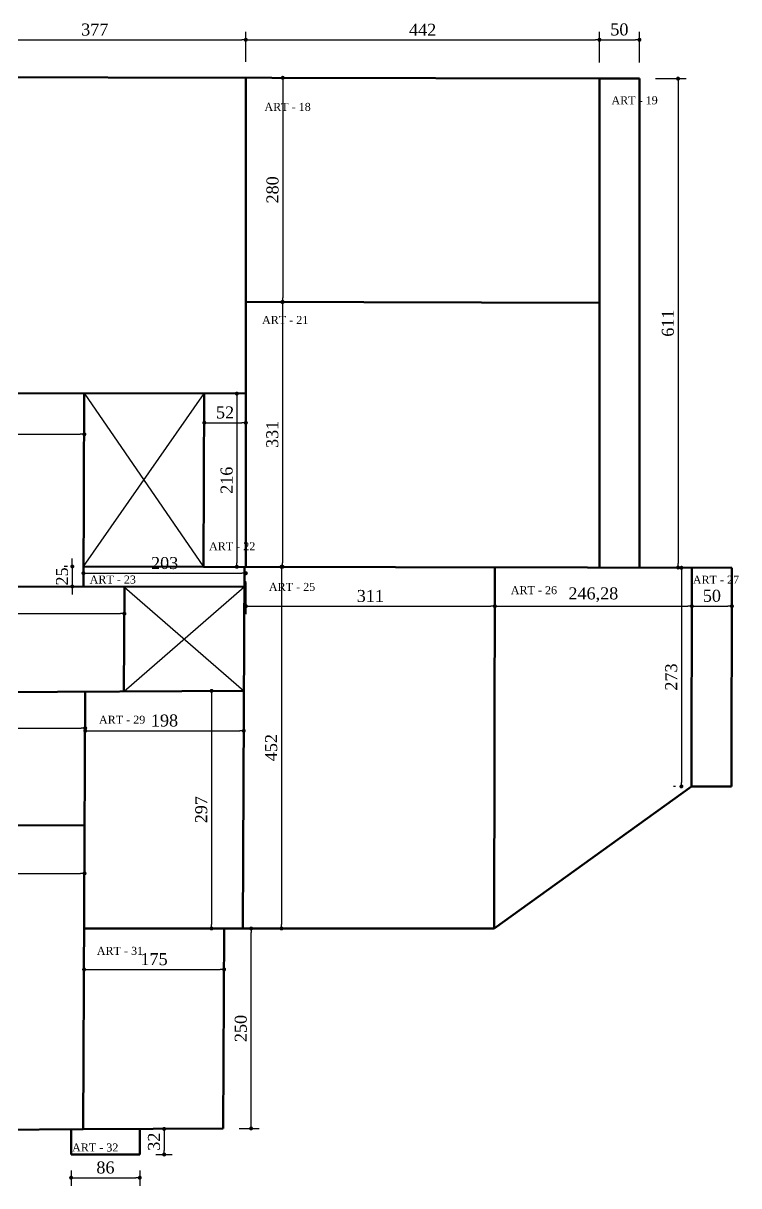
# Model space of a CAD drawing. Header units: millimetres. Extents: x 103208 to 171806, y -164 to 10038.
# Drawn here: x 134431 to 135326, y 1955 to 3407 of the extents above; entities that cross this region are included whole.
import ezdxf

# ---------------------------------------------------------------- set-up
doc = ezdxf.new("R2010")
doc.units = ezdxf.units.MM
doc.layers.add('Parede Baixa', color=5, linetype='Continuous', lineweight=50)
doc.layers.add('Pilares Sub-solo', color=7, linetype='Continuous', lineweight=70)
doc.layers.add('Piso', color=55, linetype='Continuous')
doc.styles.add('Valéria', font='romantic.ttf', dxfattribs={"height": 10})
doc.dimstyles.new('Cota - 50', dxfattribs={"dimtxt": 10, "dimasz": 5, "dimexe": 10, "dimexo": 20, "dimgap": 5, "dimtad": 1, "dimtxsty": 'Valéria', "dimblk": 'DOT', "dimcen": 0, "dimclrd": 12, "dimclre": 12, "dimclrt": 2, "dimazin": 2, "dimtfac": 1, "dimtix": 1, "dimtmove": 0, "dimatfit": 3, "dimldrblk": 'DOT', "dimfxl": 1, "dimarcsym": 0})

# ---------------------------------------------------------------- blocks, each defined once
blk = doc.blocks.new('_Dot')
at = {"color": 0, "linetype": 'ByBlock', "lineweight": -2}
blk.add_line((-0.5, 0), (-1, 0), dxfattribs=at)
at = {"color": 0, "linetype": 'ByBlock', "const_width": 0.5}
blk.add_lwpolyline([(-0.25, 0, 1), (0.25, 0, 1)], format="xyb", close=True, dxfattribs=at)
blk = doc.blocks.new('*D973')
at = {"color": 12, "lineweight": -2, "transparency": 16777216}
for p, q in [((134332, 3359.5), (134332, 3396)), ((134337, 3386), (134704.4, 3386)), ((134709.4, 3358.5), (134709.4, 3396))]:
    blk.add_line(p, q, dxfattribs=at)
at = {"layer": 'Defpoints', "color": 0, "transparency": 16777216}
for p in [(134709.4, 3386), (134332, 3339.5, 9825), (134709.4, 3338.5, -239442.5)]:
    blk.add_point(p, dxfattribs=at)
at = {"color": 12, "lineweight": -2, "transparency": 16777216, "xscale": 5, "yscale": 5, "zscale": 5, "rotation": 180}
blk.add_blockref('_Dot', (134332, 3386), dxfattribs=at)
at = {"color": 12, "lineweight": -2, "transparency": 16777216, "xscale": 5, "yscale": 5, "zscale": 5}
blk.add_blockref('_Dot', (134709.4, 3386), dxfattribs=at)
at = {"color": 2, "transparency": 16777216, "insert": (134520.7, 3398.7), "char_height": 10, "attachment_point": 5, "style": 'Valéria'}
blk.add_mtext('{\\H1.5x;377}', dxfattribs=at)
blk = doc.blocks.new('*D974')
at = {"color": 12, "lineweight": -2, "transparency": 16777216}
for p, q in [((134709.4, 3358.5), (134709.4, 3396)), ((134714.4, 3386), (135146.4, 3386)), ((135151.4, 3357.5), (135151.4, 3396))]:
    blk.add_line(p, q, dxfattribs=at)
at = {"layer": 'Defpoints', "color": 0, "transparency": 16777216}
for p in [(135151.4, 3386), (134709.4, 3338.5, -239442.5), (135151.4, 3337.5, 9825)]:
    blk.add_point(p, dxfattribs=at)
at = {"color": 12, "lineweight": -2, "transparency": 16777216, "xscale": 5, "yscale": 5, "zscale": 5, "rotation": 180}
blk.add_blockref('_Dot', (134709.4, 3386), dxfattribs=at)
at = {"color": 12, "lineweight": -2, "transparency": 16777216, "xscale": 5, "yscale": 5, "zscale": 5}
blk.add_blockref('_Dot', (135151.4, 3386), dxfattribs=at)
at = {"color": 2, "transparency": 16777216, "insert": (134930.4, 3398.5), "char_height": 10, "attachment_point": 5, "style": 'Valéria'}
blk.add_mtext('{\\H1.5x;442}', dxfattribs=at)
blk = doc.blocks.new('*D975')
at = {"color": 12, "lineweight": -2, "transparency": 16777216}
for p, q in [((135151.4, 3357.5), (135151.4, 3396)), ((135156.4, 3386), (135196.4, 3386)), ((135201.4, 3357.5), (135201.4, 3396))]:
    blk.add_line(p, q, dxfattribs=at)
at = {"layer": 'Defpoints', "color": 0, "transparency": 16777216}
for p in [(135201.4, 3386), (135151.4, 3337.5, 9825), (135201.4, 3337.5, -488710)]:
    blk.add_point(p, dxfattribs=at)
at = {"color": 12, "lineweight": -2, "transparency": 16777216, "xscale": 5, "yscale": 5, "zscale": 5, "rotation": 180}
blk.add_blockref('_Dot', (135151.4, 3386), dxfattribs=at)
at = {"color": 12, "lineweight": -2, "transparency": 16777216, "xscale": 5, "yscale": 5, "zscale": 5}
blk.add_blockref('_Dot', (135201.4, 3386), dxfattribs=at)
at = {"color": 2, "transparency": 16777216, "insert": (135176.4, 3398.8), "char_height": 10, "attachment_point": 5, "style": 'Valéria'}
blk.add_mtext('{\\H1.5x;50}', dxfattribs=at)
blk = doc.blocks.new('*D978')
at = {"color": 12, "lineweight": -2, "transparency": 16777216}
for p, q in [((134729.4, 3338.5), (134765.6, 3338.5)), ((134755.6, 3333.5), (134755.6, 3063.5)), ((134729.4, 3058.5), (134765.6, 3058.5))]:
    blk.add_line(p, q, dxfattribs=at)
at = {"layer": 'Defpoints', "color": 0, "transparency": 16777216}
for p in [(134709.4, 3338.5, -239442.5), (134709.4, 3058.5, 9825), (134755.6, 3058.5)]:
    blk.add_point(p, dxfattribs=at)
at = {"color": 12, "lineweight": -2, "transparency": 16777216, "xscale": 5, "yscale": 5, "zscale": 5}
for p, rotation in [((134755.6, 3338.5), 90), ((134755.6, 3058.5), 270)]:
    blk.add_blockref('_Dot', p, dxfattribs=dict(at, rotation=rotation))
at = {"color": 2, "transparency": 16777216, "insert": (134742.9, 3198.5), "char_height": 10, "attachment_point": 5, "rotation": 90, "style": 'Valéria'}
blk.add_mtext('{\\H1.5x;280}', dxfattribs=at)
blk = doc.blocks.new('*D979')
at = {"color": 12, "lineweight": -2, "transparency": 16777216}
for p, q in [((135221.4, 3337.5), (135259.7, 3337.5)), ((135249.7, 3332.5), (135249.7, 2731.8)), ((135221.5, 2726.8), (135259.7, 2726.8))]:
    blk.add_line(p, q, dxfattribs=at)
at = {"layer": 'Defpoints', "color": 0, "transparency": 16777216}
for p in [(135201.4, 3337.5, -488710), (135201.5, 2726.8, -488710), (135249.7, 2726.8)]:
    blk.add_point(p, dxfattribs=at)
at = {"color": 12, "lineweight": -2, "transparency": 16777216, "xscale": 5, "yscale": 5, "zscale": 5}
for p, rotation in [((135249.7, 3337.5), 90), ((135249.7, 2726.8), 270)]:
    blk.add_blockref('_Dot', p, dxfattribs=dict(at, rotation=rotation))
at = {"color": 2, "transparency": 16777216, "insert": (135237, 3032.1), "char_height": 10, "attachment_point": 5, "rotation": 90, "style": 'Valéria'}
blk.add_mtext('{\\H1.5x;611}', dxfattribs=at)
blk = doc.blocks.new('*D980')
at = {"color": 12, "lineweight": -2, "transparency": 16777216}
for p, q in [((134155.9, 2925.1), (134155.9, 2883.3)), ((134507.6, 2923.5), (134507.6, 2883.3)), ((134160.9, 2893.3), (134502.6, 2893.3))]:
    blk.add_line(p, q, dxfattribs=at)
at = {"layer": 'Defpoints', "color": 0, "transparency": 16777216}
for p in [(134155.9, 2945.1, -114808.8), (134507.6, 2943.5, -114808.8), (134507.6, 2893.3)]:
    blk.add_point(p, dxfattribs=at)
at = {"color": 12, "lineweight": -2, "transparency": 16777216, "xscale": 5, "yscale": 5, "zscale": 5, "rotation": 180}
blk.add_blockref('_Dot', (134155.9, 2893.3), dxfattribs=at)
at = {"color": 12, "lineweight": -2, "transparency": 16777216, "xscale": 5, "yscale": 5, "zscale": 5}
blk.add_blockref('_Dot', (134507.6, 2893.3), dxfattribs=at)
at = {"color": 2, "transparency": 16777216, "insert": (134331.8, 2906.1), "char_height": 10, "attachment_point": 5, "style": 'Valéria'}
blk.add_mtext('{\\H1.5x;352}', dxfattribs=at)
blk = doc.blocks.new('*D985')
at = {"color": 12, "lineweight": -2, "transparency": 16777216}
for p, q in [((134152.6, 2383.1), (134152.6, 2334.8)), ((134507.9, 2381.4), (134507.9, 2334.8)), ((134157.6, 2344.8), (134502.9, 2344.8))]:
    blk.add_line(p, q, dxfattribs=at)
at = {"layer": 'Defpoints', "color": 0, "transparency": 16777216}
for p in [(134152.6, 2403.1, 9825), (134507.9, 2401.4, 9825), (134507.9, 2344.8)]:
    blk.add_point(p, dxfattribs=at)
at = {"color": 12, "lineweight": -2, "transparency": 16777216, "xscale": 5, "yscale": 5, "zscale": 5, "rotation": 180}
blk.add_blockref('_Dot', (134152.6, 2344.8), dxfattribs=at)
at = {"color": 12, "lineweight": -2, "transparency": 16777216, "xscale": 5, "yscale": 5, "zscale": 5}
blk.add_blockref('_Dot', (134507.9, 2344.8), dxfattribs=at)
at = {"color": 2, "transparency": 16777216, "insert": (134330.2, 2359.1), "char_height": 10, "attachment_point": 5, "style": 'Valéria'}
blk.add_mtext('{\\H1.5x;355,3}', dxfattribs=at)
blk = doc.blocks.new('*D986')
at = {"color": 12, "lineweight": -2, "transparency": 16777216}
for p, q in [((134153.4, 2548.5), (134153.4, 2516.2)), ((134508.7, 2551.7), (134508.7, 2516.2)), ((134158.4, 2526.2), (134503.7, 2526.2))]:
    blk.add_line(p, q, dxfattribs=at)
at = {"layer": 'Defpoints', "color": 0, "transparency": 16777216}
for p in [(134508.7, 2571.7, 9825), (134153.4, 2568.5), (134508.7, 2526.2)]:
    blk.add_point(p, dxfattribs=at)
at = {"color": 12, "lineweight": -2, "transparency": 16777216, "xscale": 5, "yscale": 5, "zscale": 5, "rotation": 180}
blk.add_blockref('_Dot', (134153.4, 2526.2), dxfattribs=at)
at = {"color": 12, "lineweight": -2, "transparency": 16777216, "xscale": 5, "yscale": 5, "zscale": 5}
blk.add_blockref('_Dot', (134508.7, 2526.2), dxfattribs=at)
at = {"color": 2, "transparency": 16777216, "insert": (134331, 2540.4), "char_height": 10, "attachment_point": 5, "style": 'Valéria'}
blk.add_mtext('{\\H1.5x;355,33}', dxfattribs=at)
blk = doc.blocks.new('*D987')
at = {"color": 12, "lineweight": -2, "transparency": 16777216}
for p, q in [((134154, 2683.8), (134154, 2659.2)), ((134557.7, 2683), (134557.7, 2659.2)), ((134159, 2669.2), (134552.7, 2669.2))]:
    blk.add_line(p, q, dxfattribs=at)
at = {"layer": 'Defpoints', "color": 0, "transparency": 16777216}
for p in [(134154, 2703.8, 9825), (134557.7, 2703, 9825), (134557.7, 2669.2)]:
    blk.add_point(p, dxfattribs=at)
at = {"color": 12, "lineweight": -2, "transparency": 16777216, "xscale": 5, "yscale": 5, "zscale": 5, "rotation": 180}
blk.add_blockref('_Dot', (134154, 2669.2), dxfattribs=at)
at = {"color": 12, "lineweight": -2, "transparency": 16777216, "xscale": 5, "yscale": 5, "zscale": 5}
blk.add_blockref('_Dot', (134557.7, 2669.2), dxfattribs=at)
at = {"color": 2, "transparency": 16777216, "insert": (134355.9, 2681.8), "char_height": 10, "attachment_point": 5, "style": 'Valéria'}
blk.add_mtext('{\\H1.5x;404}', dxfattribs=at)
blk = doc.blocks.new('*D988')
at = {"color": 12, "lineweight": -2, "transparency": 16777216}
for p, q in [((134729.4, 3058.5), (134765.2, 3058.5)), ((134755.2, 3053.5), (134755.2, 2732.7)), ((134728.8, 2727.7), (134765.2, 2727.7))]:
    blk.add_line(p, q, dxfattribs=at)
at = {"layer": 'Defpoints', "color": 0, "transparency": 16777216}
for p in [(134709.4, 3058.5, 9825), (134708.8, 2727.7, 9825), (134755.2, 2727.7)]:
    blk.add_point(p, dxfattribs=at)
at = {"color": 12, "lineweight": -2, "transparency": 16777216, "xscale": 5, "yscale": 5, "zscale": 5}
for p, rotation in [((134755.2, 3058.5), 90), ((134755.2, 2727.7), 270)]:
    blk.add_blockref('_Dot', p, dxfattribs=dict(at, rotation=rotation))
at = {"color": 2, "transparency": 16777216, "insert": (134742.6, 2893.1), "char_height": 10, "attachment_point": 5, "rotation": 90, "style": 'Valéria'}
blk.add_mtext('{\\H1.5x;331}', dxfattribs=at)
blk = doc.blocks.new('*D989')
at = {"color": 12, "lineweight": -2, "transparency": 16777216}
for p, q in [((134657.6, 2924.1), (134657.6, 2897.6)), ((134709.5, 2924), (134709.5, 2897.6)), ((134662.6, 2907.6), (134704.5, 2907.6))]:
    blk.add_line(p, q, dxfattribs=at)
at = {"layer": 'Defpoints', "color": 0, "transparency": 16777216}
for p in [(134657.6, 2944.1, -114808.8), (134709.5, 2944, -114808.8), (134709.5, 2907.6)]:
    blk.add_point(p, dxfattribs=at)
at = {"color": 12, "lineweight": -2, "transparency": 16777216, "xscale": 5, "yscale": 5, "zscale": 5, "rotation": 180}
blk.add_blockref('_Dot', (134657.6, 2907.6), dxfattribs=at)
at = {"color": 12, "lineweight": -2, "transparency": 16777216, "xscale": 5, "yscale": 5, "zscale": 5}
blk.add_blockref('_Dot', (134709.5, 2907.6), dxfattribs=at)
at = {"color": 2, "transparency": 16777216, "insert": (134683.5, 2920.4), "char_height": 10, "attachment_point": 5, "style": 'Valéria'}
blk.add_mtext('{\\H1.5x;52}', dxfattribs=at)
blk = doc.blocks.new('*D990')
at = {"color": 12, "lineweight": -2, "transparency": 16777216}
for p, q in [((134689.5, 2944), (134688.2, 2944)), ((134698.2, 2939), (134698.2, 2732.7)), ((134689.5, 2727.7), (134688.2, 2727.7))]:
    blk.add_line(p, q, dxfattribs=at)
at = {"layer": 'Defpoints', "color": 0, "transparency": 16777216}
for p in [(134709.5, 2944, -114808.8), (134698.2, 2727.7), (134709.5, 2727.7, -239442.5)]:
    blk.add_point(p, dxfattribs=at)
at = {"color": 12, "lineweight": -2, "transparency": 16777216, "xscale": 5, "yscale": 5, "zscale": 5}
for p, rotation in [((134698.2, 2944), 90), ((134698.2, 2727.7), 270)]:
    blk.add_blockref('_Dot', p, dxfattribs=dict(at, rotation=rotation))
at = {"color": 2, "transparency": 16777216, "insert": (134685.5, 2835.8), "char_height": 10, "attachment_point": 5, "rotation": 90, "style": 'Valéria'}
blk.add_mtext('{\\H1.5x;216}', dxfattribs=at)
blk = doc.blocks.new('*D991')
at = {"color": 12, "lineweight": -2, "transparency": 16777216}
for p, q in [((134511.5, 2719.7), (134704.5, 2719.7)), ((134506.5, 2708.1), (134506.5, 2709.7)), ((134709.5, 2708.1), (134709.5, 2709.7))]:
    blk.add_line(p, q, dxfattribs=at)
at = {"layer": 'Defpoints', "color": 0, "transparency": 16777216}
for p in [(134506.5, 2728.1, 9824.8), (134709.5, 2728.1, -239442.5), (134709.5, 2719.7)]:
    blk.add_point(p, dxfattribs=at)
at = {"color": 12, "lineweight": -2, "transparency": 16777216, "xscale": 5, "yscale": 5, "zscale": 5, "rotation": 180}
blk.add_blockref('_Dot', (134506.5, 2719.7), dxfattribs=at)
at = {"color": 12, "lineweight": -2, "transparency": 16777216, "xscale": 5, "yscale": 5, "zscale": 5}
blk.add_blockref('_Dot', (134709.5, 2719.7), dxfattribs=at)
at = {"color": 2, "transparency": 16777216, "insert": (134608, 2732.3), "char_height": 10, "attachment_point": 5, "style": 'Valéria'}
blk.add_mtext('{\\H1.5x;203}', dxfattribs=at)
blk = doc.blocks.new('*D992')
at = {"color": 12, "lineweight": -2, "transparency": 16777216}
for p, q in [((134492.6, 2733.1), (134492.6, 2738.1)), ((134486.5, 2728.1), (134482.6, 2728.1)), ((134492.6, 2728.1), (134492.6, 2703.1)), ((134486.4, 2703.1), (134482.6, 2703.1)), ((134492.6, 2698.1), (134492.6, 2693.1))]:
    blk.add_line(p, q, dxfattribs=at)
at = {"layer": 'Defpoints', "color": 0, "transparency": 16777216}
for p in [(134506.5, 2728.1, 9824.8), (134492.6, 2703.1), (134506.4, 2703.1, -114808.8)]:
    blk.add_point(p, dxfattribs=at)
at = {"color": 12, "lineweight": -2, "transparency": 16777216, "xscale": 5, "yscale": 5, "zscale": 5}
for p, rotation in [((134492.6, 2728.1), 270), ((134492.6, 2703.1), 90)]:
    blk.add_blockref('_Dot', p, dxfattribs=dict(at, rotation=rotation))
at = {"color": 2, "transparency": 16777216, "insert": (134479.8, 2715.6), "char_height": 10, "attachment_point": 5, "rotation": 90, "style": 'Valéria'}
blk.add_mtext('{\\H1.5x;25}', dxfattribs=at)
blk = doc.blocks.new('*D993')
at = {"color": 12, "lineweight": -2, "transparency": 16777216}
for p, q in [((134596.9, 2025.5), (134617.4, 2025.5)), ((134607.4, 2020.5), (134607.4, 1998.6)), ((134596.9, 1993.6), (134617.4, 1993.6))]:
    blk.add_line(p, q, dxfattribs=at)
at = {"layer": 'Defpoints', "color": 0, "transparency": 16777216}
for p in [(134576.9, 2025.5, 9825), (134576.9, 1993.6, 9825), (134607.4, 1993.6)]:
    blk.add_point(p, dxfattribs=at)
at = {"color": 12, "lineweight": -2, "transparency": 16777216, "xscale": 5, "yscale": 5, "zscale": 5}
for p, rotation in [((134607.4, 2025.5), 90), ((134607.4, 1993.6), 270)]:
    blk.add_blockref('_Dot', p, dxfattribs=dict(at, rotation=rotation))
at = {"color": 2, "transparency": 16777216, "insert": (134594.7, 2009.6), "char_height": 10, "attachment_point": 5, "rotation": 90, "style": 'Valéria'}
blk.add_mtext('{\\H1.5x;32}', dxfattribs=at)
blk = doc.blocks.new('*D994')
at = {"color": 12, "lineweight": -2, "transparency": 16777216}
for p, q in [((134491.1, 1973.6), (134491.1, 1954.6)), ((134496.1, 1964.6), (134571.9, 1964.6)), ((134576.9, 1973.6), (134576.9, 1954.6))]:
    blk.add_line(p, q, dxfattribs=at)
at = {"layer": 'Defpoints', "color": 0, "transparency": 16777216}
for p in [(134491.1, 1993.6, 9825), (134576.9, 1993.6, 9825), (134576.9, 1964.6)]:
    blk.add_point(p, dxfattribs=at)
at = {"color": 12, "lineweight": -2, "transparency": 16777216, "xscale": 5, "yscale": 5, "zscale": 5, "rotation": 180}
blk.add_blockref('_Dot', (134491.1, 1964.6), dxfattribs=at)
at = {"color": 12, "lineweight": -2, "transparency": 16777216, "xscale": 5, "yscale": 5, "zscale": 5}
blk.add_blockref('_Dot', (134576.9, 1964.6), dxfattribs=at)
at = {"color": 2, "transparency": 16777216, "insert": (134534, 1977.3), "char_height": 10, "attachment_point": 5, "style": 'Valéria'}
blk.add_mtext('{\\H1.5x;86}', dxfattribs=at)
blk = doc.blocks.new('*D995')
at = {"color": 12, "lineweight": -2, "transparency": 16777216}
for p, q in [((134507.3, 2255.9), (134507.3, 2214.7)), ((134682.3, 2255.9), (134682.3, 2214.7)), ((134512.3, 2224.7), (134677.3, 2224.7))]:
    blk.add_line(p, q, dxfattribs=at)
at = {"layer": 'Defpoints', "color": 0, "transparency": 16777216}
for p in [(134507.3, 2275.9, 9825), (134682.3, 2275.9, 9825), (134682.3, 2224.7)]:
    blk.add_point(p, dxfattribs=at)
at = {"color": 12, "lineweight": -2, "transparency": 16777216, "xscale": 5, "yscale": 5, "zscale": 5, "rotation": 180}
blk.add_blockref('_Dot', (134507.3, 2224.7), dxfattribs=at)
at = {"color": 12, "lineweight": -2, "transparency": 16777216, "xscale": 5, "yscale": 5, "zscale": 5}
blk.add_blockref('_Dot', (134682.3, 2224.7), dxfattribs=at)
at = {"color": 2, "transparency": 16777216, "insert": (134594.8, 2237.5), "char_height": 10, "attachment_point": 5, "style": 'Valéria'}
blk.add_mtext('{\\H1.5x;175}', dxfattribs=at)
blk = doc.blocks.new('*D996')
at = {"color": 12, "lineweight": -2, "transparency": 16777216}
for p, q in [((134702.3, 2275.9), (134726, 2275.9)), ((134716, 2031.1), (134716, 2270.9)), ((134701.1, 2026.1), (134726, 2026.1))]:
    blk.add_line(p, q, dxfattribs=at)
at = {"layer": 'Defpoints', "color": 0, "transparency": 16777216}
for p in [(134682.3, 2275.9, 9825), (134716, 2275.9), (134681.1, 2026.1, 9825)]:
    blk.add_point(p, dxfattribs=at)
at = {"color": 12, "lineweight": -2, "transparency": 16777216, "xscale": 5, "yscale": 5, "zscale": 5}
for p, rotation in [((134716, 2275.9), 90), ((134716, 2026.1), 270)]:
    blk.add_blockref('_Dot', p, dxfattribs=dict(at, rotation=rotation))
at = {"color": 2, "transparency": 16777216, "insert": (134703.2, 2151), "char_height": 10, "attachment_point": 5, "rotation": 90, "style": 'Valéria'}
blk.add_mtext('{\\H1.5x;250}', dxfattribs=at)
blk = doc.blocks.new('*D997')
at = {"color": 12, "lineweight": -2, "transparency": 16777216}
for p, q in [((134508.7, 2551.7), (134508.7, 2512.9)), ((134706.9, 2550.7), (134706.9, 2512.9)), ((134513.7, 2522.9), (134701.9, 2522.9))]:
    blk.add_line(p, q, dxfattribs=at)
at = {"layer": 'Defpoints', "color": 0, "transparency": 16777216}
for p in [(134508.7, 2571.7, 9825), (134706.9, 2570.7, 9825), (134706.9, 2522.9)]:
    blk.add_point(p, dxfattribs=at)
at = {"color": 12, "lineweight": -2, "transparency": 16777216, "xscale": 5, "yscale": 5, "zscale": 5, "rotation": 180}
blk.add_blockref('_Dot', (134508.7, 2522.9), dxfattribs=at)
at = {"color": 12, "lineweight": -2, "transparency": 16777216, "xscale": 5, "yscale": 5, "zscale": 5}
blk.add_blockref('_Dot', (134706.9, 2522.9), dxfattribs=at)
at = {"color": 2, "transparency": 16777216, "insert": (134607.8, 2535.6), "char_height": 10, "attachment_point": 5, "style": 'Valéria'}
blk.add_mtext('{\\H1.5x;198}', dxfattribs=at)
blk = doc.blocks.new('*D998')
at = {"color": 12, "lineweight": -2, "transparency": 16777216}
for p, q in [((134687, 2572.7), (134656.6, 2572.7)), ((134666.6, 2567.7), (134666.6, 2280.9)), ((134687, 2275.9), (134656.6, 2275.9))]:
    blk.add_line(p, q, dxfattribs=at)
at = {"layer": 'Defpoints', "color": 0, "transparency": 16777216}
for p in [(134707, 2572.7, 9825), (134666.6, 2275.9), (134707, 2275.9)]:
    blk.add_point(p, dxfattribs=at)
at = {"color": 12, "lineweight": -2, "transparency": 16777216, "xscale": 5, "yscale": 5, "zscale": 5}
for p, rotation in [((134666.6, 2572.7), 90), ((134666.6, 2275.9), 270)]:
    blk.add_blockref('_Dot', p, dxfattribs=dict(at, rotation=rotation))
at = {"color": 2, "transparency": 16777216, "insert": (134653.8, 2424.3), "char_height": 10, "attachment_point": 5, "rotation": 90, "style": 'Valéria'}
blk.add_mtext('{\\H1.5x;297}', dxfattribs=at)
blk = doc.blocks.new('*D999')
at = {"color": 12, "lineweight": -2, "transparency": 16777216}
for p, q in [((134728.8, 2727.7), (134764, 2727.7)), ((134754, 2722.7), (134754, 2280.9)), ((134725.5, 2275.9), (134764, 2275.9))]:
    blk.add_line(p, q, dxfattribs=at)
at = {"layer": 'Defpoints', "color": 0, "transparency": 16777216}
for p in [(134708.8, 2727.7, 9825), (134705.5, 2275.9), (134754, 2275.9)]:
    blk.add_point(p, dxfattribs=at)
at = {"color": 12, "lineweight": -2, "transparency": 16777216, "xscale": 5, "yscale": 5, "zscale": 5}
for p, rotation in [((134754, 2727.7), 90), ((134754, 2275.9), 270)]:
    blk.add_blockref('_Dot', p, dxfattribs=dict(at, rotation=rotation))
at = {"color": 2, "transparency": 16777216, "insert": (134741.2, 2501.8), "char_height": 10, "attachment_point": 5, "rotation": 90, "style": 'Valéria'}
blk.add_mtext('{\\H1.5x;452}', dxfattribs=at)
blk = doc.blocks.new('*D1000')
at = {"color": 12, "lineweight": -2, "transparency": 16777216}
for p, q in [((134709.5, 2708.1), (134709.5, 2668.6)), ((135020.7, 2707.5), (135020.7, 2668.6)), ((134714.5, 2678.6), (135015.7, 2678.6))]:
    blk.add_line(p, q, dxfattribs=at)
at = {"layer": 'Defpoints', "color": 0, "transparency": 16777216}
for p in [(134709.5, 2728.1, -239442.5), (135020.7, 2727.5, 9825), (135020.7, 2678.6)]:
    blk.add_point(p, dxfattribs=at)
at = {"color": 12, "lineweight": -2, "transparency": 16777216, "xscale": 5, "yscale": 5, "zscale": 5, "rotation": 180}
blk.add_blockref('_Dot', (134709.5, 2678.6), dxfattribs=at)
at = {"color": 12, "lineweight": -2, "transparency": 16777216, "xscale": 5, "yscale": 5, "zscale": 5}
blk.add_blockref('_Dot', (135020.7, 2678.6), dxfattribs=at)
at = {"color": 2, "transparency": 16777216, "insert": (134865.1, 2691.2), "char_height": 10, "attachment_point": 5, "style": 'Valéria'}
blk.add_mtext('{\\H1.5x;311}', dxfattribs=at)
blk = doc.blocks.new('*D1001')
at = {"color": 12, "lineweight": -2, "transparency": 16777216}
for p, q in [((135020.7, 2707.5), (135020.7, 2668.6)), ((135267, 2706.5), (135267, 2668.6)), ((135025.7, 2678.6), (135262, 2678.6))]:
    blk.add_line(p, q, dxfattribs=at)
at = {"layer": 'Defpoints', "color": 0, "transparency": 16777216}
for p in [(135020.7, 2727.5, 9825), (135267, 2726.5), (135267, 2678.6)]:
    blk.add_point(p, dxfattribs=at)
at = {"color": 12, "lineweight": -2, "transparency": 16777216, "xscale": 5, "yscale": 5, "zscale": 5, "rotation": 180}
blk.add_blockref('_Dot', (135020.7, 2678.6), dxfattribs=at)
at = {"color": 12, "lineweight": -2, "transparency": 16777216, "xscale": 5, "yscale": 5, "zscale": 5}
blk.add_blockref('_Dot', (135267, 2678.6), dxfattribs=at)
at = {"color": 2, "transparency": 16777216, "insert": (135143.8, 2692.7), "char_height": 10, "attachment_point": 5, "style": 'Valéria'}
blk.add_mtext('{\\H1.5x;246,28}', dxfattribs=at)
blk = doc.blocks.new('*D1002')
at = {"color": 12, "lineweight": -2, "transparency": 16777216}
for p, q in [((135267, 2706.5), (135267, 2668.6)), ((135317, 2706.4), (135317, 2668.6)), ((135272, 2678.6), (135312, 2678.6))]:
    blk.add_line(p, q, dxfattribs=at)
at = {"layer": 'Defpoints', "color": 0, "transparency": 16777216}
for p in [(135267, 2726.5), (135317, 2726.4), (135317, 2678.6)]:
    blk.add_point(p, dxfattribs=at)
at = {"color": 12, "lineweight": -2, "transparency": 16777216, "xscale": 5, "yscale": 5, "zscale": 5, "rotation": 180}
blk.add_blockref('_Dot', (135267, 2678.6), dxfattribs=at)
at = {"color": 12, "lineweight": -2, "transparency": 16777216, "xscale": 5, "yscale": 5, "zscale": 5}
blk.add_blockref('_Dot', (135317, 2678.6), dxfattribs=at)
at = {"color": 2, "transparency": 16777216, "insert": (135292, 2691.4), "char_height": 10, "attachment_point": 5, "style": 'Valéria'}
blk.add_mtext('{\\H1.5x;50}', dxfattribs=at)
blk = doc.blocks.new('*D1003')
at = {"color": 12, "lineweight": -2, "transparency": 16777216}
for p, q in [((135247, 2726.5), (135243.9, 2726.5)), ((135253.9, 2721.5), (135253.9, 2458.4)), ((135246.4, 2453.4), (135243.9, 2453.4))]:
    blk.add_line(p, q, dxfattribs=at)
at = {"layer": 'Defpoints', "color": 0, "transparency": 16777216}
for p in [(135267, 2726.5), (135253.9, 2453.4), (135266.4, 2453.4)]:
    blk.add_point(p, dxfattribs=at)
at = {"color": 12, "lineweight": -2, "transparency": 16777216, "xscale": 5, "yscale": 5, "zscale": 5}
for p, rotation in [((135253.9, 2726.5), 90), ((135253.9, 2453.4), 270)]:
    blk.add_blockref('_Dot', p, dxfattribs=dict(at, rotation=rotation))
at = {"color": 2, "transparency": 16777216, "insert": (135241.2, 2590), "char_height": 10, "attachment_point": 5, "rotation": 90, "style": 'Valéria'}
blk.add_mtext('{\\H1.5x;273}', dxfattribs=at)

msp = doc.modelspace()

# ---------------------------------------------------------------- linework, layer by layer
at = {"layer": 'Parede Baixa'}
for p, q in [((134709.36642, 3338.54174, -239442.52059), (134709.54599, 2727.65597, -239442.52059)), ((135151.36676, 3337.45833, 9825), (135201.36676, 3337.47302, -488710.04118)), ((135151.36676, 3337.45833, -488710.04118), (135151.54627, 2726.74995, -488710.04118)), ((135201.36676, 3337.47302, -488710.04118), (135201.54627, 2726.76464, -488710.04118)), ((134155.17761, 2945.14139, -114808.76029), (134709.48239, 2944.00516, -114808.76029)), ((134506.42638, 2703.07228, -114808.76029), (134507.57676, 2944.41903, -114808.76029)), ((134656.54578, 2727.76461, -114808.76029), (134657.577, 2944.11156, -114808.76029)), ((134506.45899, 2728.07227, 9825), (134656.57058, 2727.76456, 9825)), ((134656.54578, 2727.76461, 9825), (135136.54626, 2726.78069, 9825)), ((134705.54179, 2275.91818, 9825), (134707.69502, 2727.65977, 9825)), ((135019.7512, 2275.91818, 9825), (135020.67588, 2727.01821, 9825)), ((135136.54626, 2726.78069, 9825), (135316.95624, 2726.41088, 9825)), ((135266.39648, 2453.38714), (135266.95634, 2726.51337)), ((135316.39637, 2453.28464), (135316.95662, 2726.59855)), ((134154.02723, 2703.79464, 9825), (134707.57586, 2702.65996, 9825)), ((134557.05063, 2571.93824, 9825), (134557.67518, 2702.96723, 9825)), ((134153.38833, 2569.75502, 9825), (134706.95664, 2572.74901, 9825)), ((134506.10437, 2025.14775, 9825), (134508.7094, 2571.67679, 9825)), ((135019.7512, 2275.91818, 9825), (135266.39648, 2453.38714, 9825)), ((135266.39648, 2453.38714, 9825), (135316.39637, 2453.28464)), ((134152.59397, 2403.10097, 9825), (134507.91505, 2405.02274, 9825)), ((134507.29967, 2275.91818, 9825), (135019.7512, 2275.91818, 9825)), ((134681.11087, 2026.09428, 9825), (134682.30166, 2275.91818, 9825)), ((134150.7833, 2023.22598, 9825), (134506.10437, 2025.14775, 9825)), ((134491.10437, 2025.06662, 9772.53786), (134491.10437, 1993.61701, -10564.60501)), ((134506.10437, 2025.14775, 9825), (134681.11087, 2026.09428, 9825)), ((134576.93781, 2025.53085, 9825), (134576.93781, 1993.61701, 9825)), ((134576.93781, 1993.61701, 9825), (134491.10437, 1993.61701, 9825))]:
    msp.add_line(p, q, dxfattribs=at)
at = {"layer": 'Parede Baixa', "elevation": 9825}
for points in [[(134332.05915, 3339.46658), (135151.36676, 3337.45833)], [(134709.44873, 3058.5407), (135151.44906, 3057.45728)]]:
    msp.add_lwpolyline(points, dxfattribs=at)
at = {"layer": 'Piso'}
for p, q in [((134506.54554, 2728.07209, 9825), (134657.577, 2944.11156, -114808.76029)), ((134507.57676, 2944.41903, -114808.76029), (134656.54578, 2727.76461, 9825)), ((134557.05063, 2571.93824, 9825), (134707.57586, 2702.65996, 9825)), ((134557.67262, 2702.43061, 9825), (134706.95664, 2572.74901, 9825))]:
    msp.add_line(p, q, dxfattribs=at)

# ---------------------------------------------------------------- texts
at = {"layer": 'Pilares Sub-solo', "color": 7, "char_height": 10, "attachment_point": 1, "style": 'Valéria'}
for s, insert in [('{\\C1;ART - 19}', (135166.4062, 3315.41373)), ('{\\C1;ART - 18}', (134732.69733, 3307.15976)), ('{\\C1;ART - 21}', (134729.70826, 3041.03007)), ('{\\C1;ART - 22}', (134663.48055, 2758.37148)), ('{\\C1;ART - 23}', (134514.23536, 2716.80266, 9825)), ('{\\C1;ART - 27}', (135268.11592, 2716.56175)), ('{\\C1;ART - 25}', (134738.29246, 2707.6102)), ('{\\C1;ART - 26}', (135040.58713, 2703.51052)), ('{\\C1;ART - 29}', (134525.88031, 2541.66967)), ('{\\C1;ART - 31}', (134523.2146, 2252.97542)), ('{\\C1;ART - 32}', (134492.31253, 2007.36093, 9825))]:
    msp.add_mtext_dynamic_manual_height_columns(s, width=228.393323, gutter_width=50, heights=[9.00998], dxfattribs=dict(at, insert=insert))

# ---------------------------------------------------------------- dimensions: what is measured, and where the dimension line sits
for base, p1, p2, text, picture, middle in [((134709.36642, 3386.01187), (134332.036, 3339.46664, 9825), (134709.36642, 3338.54174, -239442.52059), '{\\H1.5x;377}', '*D973', (134520.70121, 3398.66719)), ((134507.57221, 2893.31257), (134155.93761, 2945.13983, -114808.76029), (134507.57221, 2943.46377, -114808.76029), '{\\H1.5x;352}', '*D980', (134331.75491, 2906.10103)), ((134709.48239, 2907.57008), (134657.577, 2944.11156, -114808.76029), (134709.48239, 2944.00516, -114808.76029), '{\\H1.5x;52}', '*D989', (134683.5297, 2920.35854)), ((134709.54585, 2719.67736), (134506.54583, 2728.07249, 9824.76838), (134709.54585, 2728.13216, -239442.52059), '{\\H1.5x;<>}', '*D991', (134608.04584, 2732.34378)), ((135020.67686, 2678.56174), (134709.54585, 2728.13216, -239442.52059), (135020.67686, 2727.49439, 9825), '{\\H1.5x;311}', '*D1000', (134865.11135, 2691.21706)), ((134557.67518, 2669.15167), (134154.02723, 2703.79464, 9825), (134557.67518, 2702.96723, 9825), '{\\H1.5x;404}', '*D987', (134355.8512, 2681.81809)), ((134508.7094, 2526.16152), (134153.38241, 2568.51272), (134508.7094, 2571.67679, 9825), '{\\H1.5x;<>}', '*D986', (134331.04591, 2540.3812)), ((134706.94702, 2522.87713), (134508.7094, 2571.67679, 9825), (134706.94702, 2570.73189, 9825), '{\\H1.5x;198}', '*D997', (134607.82821, 2535.62121)), ((134507.89781, 2344.83078), (134152.59397, 2403.10097, 9825), (134507.89781, 2401.40742, 9825), '{\\H1.5x;<>}', '*D985', (134330.24589, 2359.05045)), ((134682.30166, 2224.72762), (134507.29967, 2275.91818, 9825), (134682.30166, 2275.91818, 9825), '{\\H1.5x;<>}', '*D995', (134594.80066, 2237.51608)), ((134576.93781, 1964.56493), (134491.10437, 1993.61701, 9825), (134576.93781, 1993.61701, 9825), '{\\H1.5x;86}', '*D994', (134534.02109, 1977.28682))]:
    dim = msp.add_linear_dim(base=base, p1=p1, p2=p2, text=text, dimstyle='Cota - 50')
    dim.commit()
    dim.dimension.update_dxf_attribs({"geometry": picture, "text_midpoint": middle})
for base, p1, p2, picture, middle in [((135151.36676, 3386.01187), (134709.36642, 3338.54174, -239442.52059), (135151.36676, 3337.45833, 9825), '*D974', (134930.36659, 3398.51187)), ((135201.36676, 3386.01187), (135151.36676, 3337.45833, 9825), (135201.36676, 3337.47302, -488710.04118), '*D975', (135176.36676, 3398.80033)), ((135266.95634, 2678.56174), (135020.67686, 2727.49439, 9825), (135266.95634, 2726.51337), '*D1001', (135143.8166, 2692.71484)), ((135316.95624, 2678.56174), (135266.95634, 2726.51337), (135316.95624, 2726.41088), '*D1002', (135291.95629, 2691.3502))]:
    dim = msp.add_linear_dim(base=base, p1=p1, p2=p2, text='{\\H1.5x;<>}', dimstyle='Cota - 50', override={"dimtmove": 1})
    dim.commit()
    dim.dimension.update_dxf_attribs({"geometry": picture, "text_midpoint": middle})
for base, p1, p2, text, picture, middle in [((134755.58315, 3058.5407), (134709.36642, 3338.54174, -239442.52059), (134709.44873, 3058.5407, 9825), '{\\H1.5x;<>}', '*D978', (134742.91673, 3198.54122)), ((135249.73911, 2726.76464), (135201.36676, 3337.47302, -488710.04118), (135201.54627, 2726.76464, -488710.04118), '{\\H1.5x;611}', '*D979', (135237.01722, 3032.11883)), ((134755.21214, 2727.65756), (134709.44873, 3058.5407, 9825), (134708.77047, 2727.65756, 9825), '{\\H1.5x;331}', '*D988', (134742.55681, 2893.09913)), ((134698.24893, 2727.65597), (134709.48239, 2944.00516, -114808.76029), (134709.54599, 2727.65597, -239442.52059), '{\\H1.5x;216}', '*D990', (134685.52703, 2835.83057)), ((134492.63804, 2703.07228), (134506.54583, 2728.07249, 9824.76838), (134506.42638, 2703.07228, -114808.76029), '{\\H1.5x;<>}', '*D992', (134479.84958, 2715.57239)), ((134753.96926, 2275.91818), (134708.77047, 2727.65756, 9825), (134705.54179, 2275.91818), '{\\H1.5x;452}', '*D999', (134741.1808, 2501.78787)), ((135253.88894, 2453.38714), (135266.95634, 2726.51337), (135266.39648, 2453.38714), '{\\H1.5x;273}', '*D1003', (135241.23361, 2589.95026)), ((134666.5728, 2275.91818), (134706.95664, 2572.74901, 9825), (134706.95664, 2275.91818), '{\\H1.5x;297}', '*D998', (134653.82872, 2424.3336)), ((134715.99425, 2275.91818), (134681.11087, 2026.09428, 9825), (134682.30166, 2275.91818, 9825), '{\\H1.5x;250}', '*D996', (134703.20579, 2151.00623)), ((134607.38618, 1993.61701), (134576.93781, 2025.53085, 9825), (134576.93781, 1993.61701, 9825), '{\\H1.5x;32}', '*D993', (134594.73086, 2009.57393))]:
    dim = msp.add_linear_dim(base=base, p1=p1, p2=p2, angle=90, text=text, dimstyle='Cota - 50')
    dim.commit()
    dim.dimension.update_dxf_attribs({"geometry": picture, "text_midpoint": middle})

doc.saveas('drawing.dxf')
